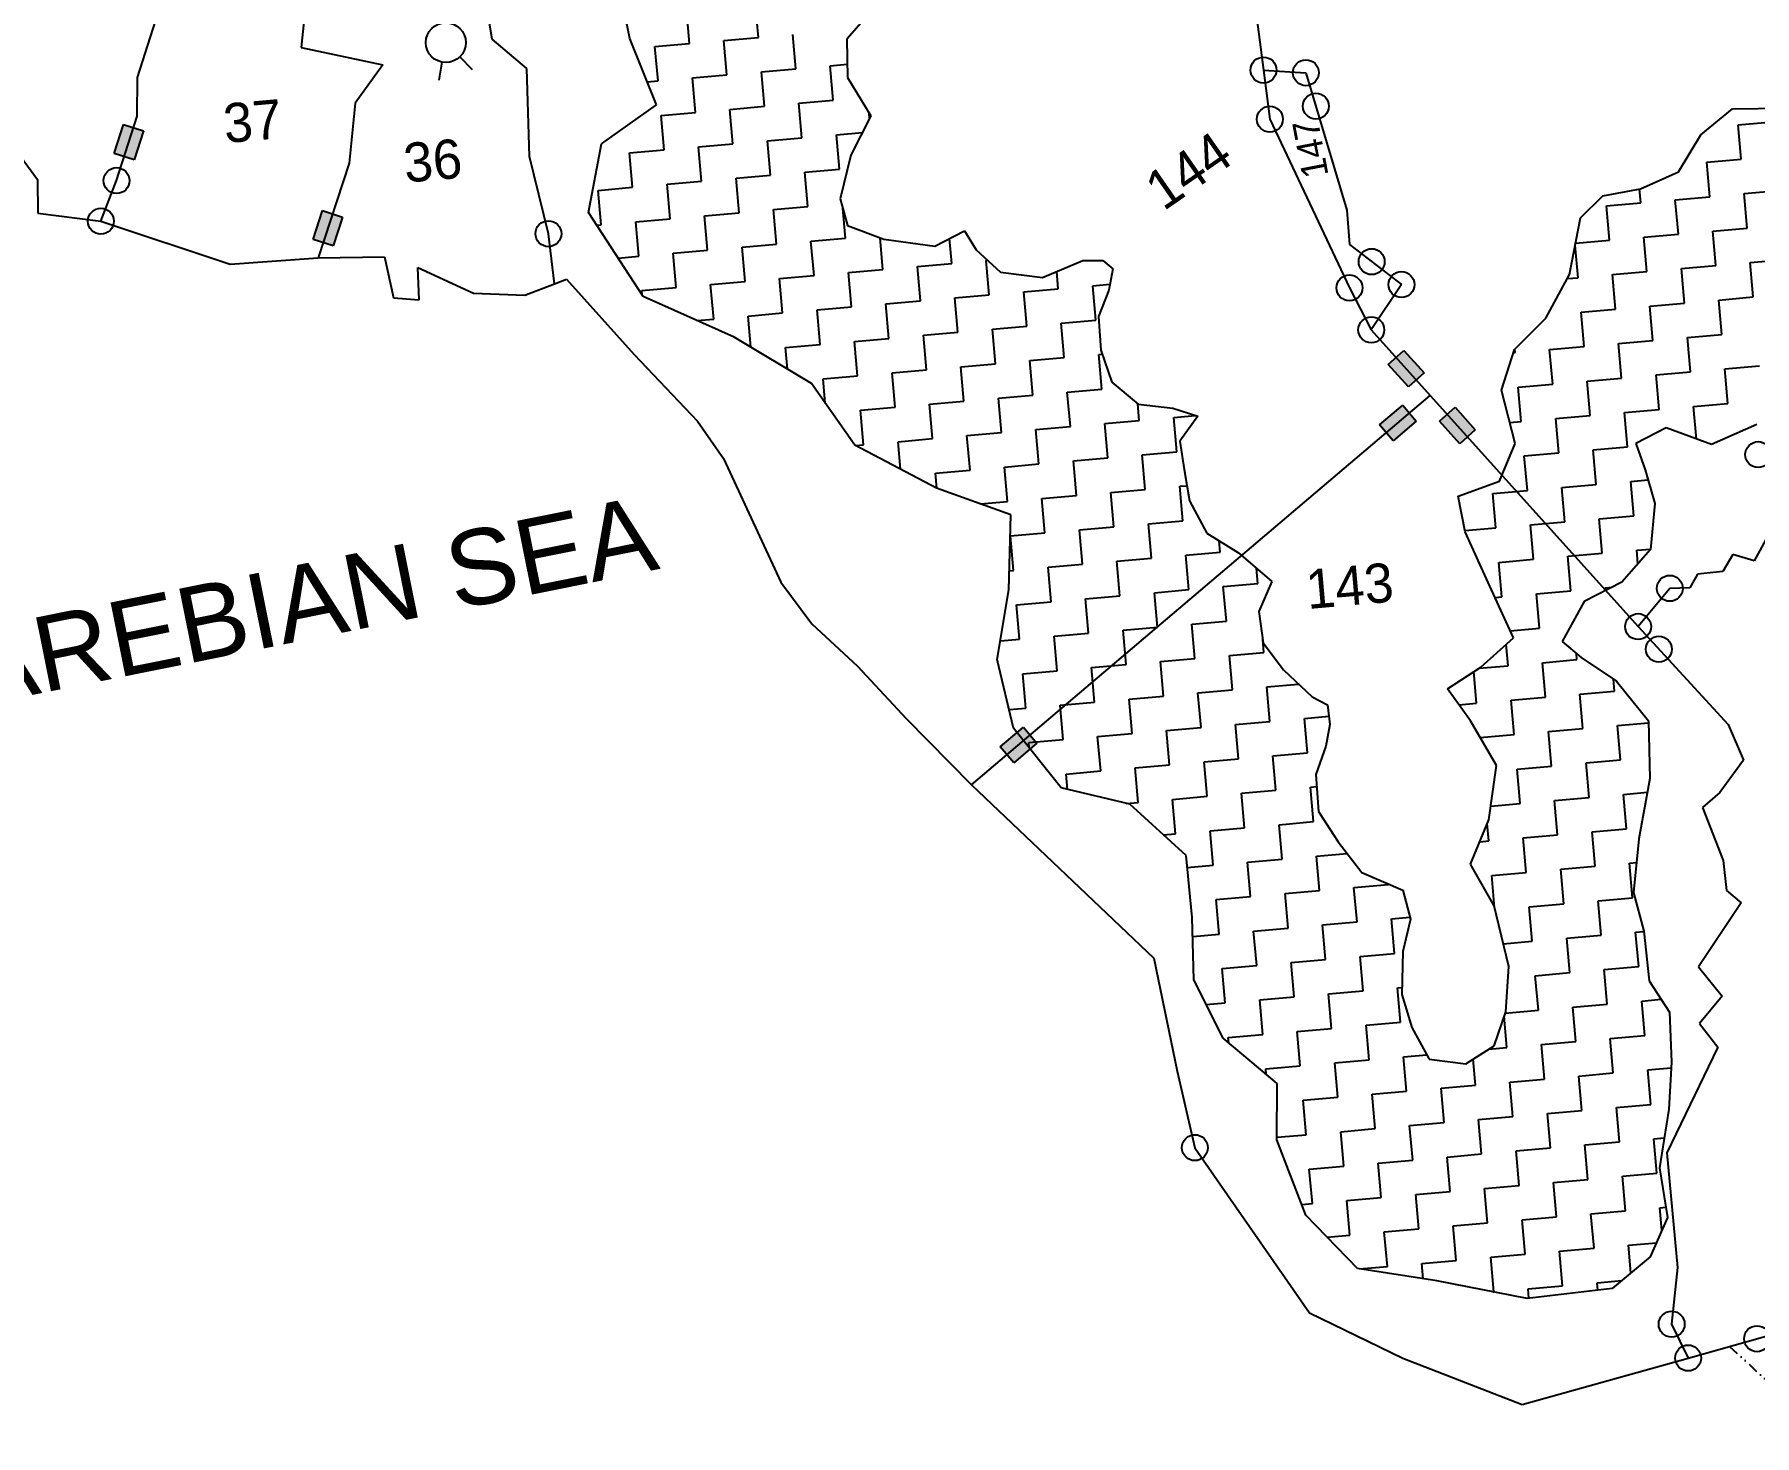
# Model space of a CAD drawing. Header units: metres. Extents: x 308560 to 311884, y 1910163 to 1912950.
# Drawn here: x 309892 to 310720, y 1910233 to 1910908 of the extents above; entities that cross this region are included whole.
import ezdxf

# ---------------------------------------------------------------- set-up
doc = ezdxf.new("R2010")
doc.units = ezdxf.units.M
doc.header["$MEASUREMENT"] = 0
doc.linetypes.add('DIVIDE', pattern=[1.25, 0.5, -0.25, 0, -0.25, 0, -0.25])
for name, color, linetype in [('POLY_HATCH', 12, 'Continuous'), ('POLY_PARCEL', 6, 'Continuous'), ('TEXT_MAPOUT', 7, 'Continuous'), ('TEXT_PARCEL', 7, 'Continuous'), ('V_BOUND_LINE', 7, 'Continuous'), ('V_DIVIDE_LINE', 7, 'DIVIDE')]:
    doc.layers.add(name, color=color, linetype=linetype)
doc.styles.get("Standard").update_dxf_attribs({"font": 'arial.ttf'})
doc.styles.add('TEXT_MAP', font='')
doc.styles.get('TEXT_MAP').set_extended_font_data('Kruti Dev 050')

msp = doc.modelspace()

# ---------------------------------------------------------------- hatches: boundary and pattern name
for points in [[(309930.86, 1910850.45), (309940.47, 1910847.38), (309944.91, 1910861.28), (309935.29, 1910864.35)], [(310026.56, 1910809.06), (310036.15, 1910805.92), (310040.69, 1910819.78), (310031.11, 1910822.93)], [(310553.6, 1910738.03), (310561.11, 1910744.78), (310551.36, 1910755.63), (310543.85, 1910748.89)], [(310557.35, 1910721.59), (310550.82, 1910729.28), (310539.69, 1910719.83), (310546.23, 1910712.14)], [(310578.22, 1910710.64), (310585.73, 1910717.38), (310575.98, 1910728.23), (310568.47, 1910721.49)], [(310374.83, 1910566.6), (310368.3, 1910574.3), (310357.18, 1910564.85), (310363.71, 1910557.16)]]:
    msp.add_hatch(color=256).paths.add_polyline_path(points)

# ---------------------------------------------------------------- linework, layer by layer
for p, q in [((310087.15, 1910885.65), (310088.71, 1910894.3)), ((310103.31, 1910890.66), (310097.15, 1910896.91)), ((309930.86, 1910850.45), (309935.29, 1910864.35)), ((309935.29, 1910864.35), (309944.91, 1910861.28)), ((309944.91, 1910861.28), (309940.47, 1910847.38)), ((309940.47, 1910847.38), (309930.86, 1910850.45)), ((310026.56, 1910809.06), (310031.11, 1910822.93)), ((310031.11, 1910822.93), (310040.69, 1910819.78)), ((310040.69, 1910819.78), (310036.15, 1910805.92)), ((310036.15, 1910805.92), (310026.56, 1910809.06)), ((310543.85, 1910748.89), (310551.36, 1910755.63)), ((310553.6, 1910738.03), (310543.85, 1910748.89)), ((310551.36, 1910755.63), (310561.11, 1910744.78)), ((310561.11, 1910744.78), (310553.6, 1910738.03)), ((310539.69, 1910719.83), (310550.82, 1910729.28)), ((310550.82, 1910729.28), (310557.35, 1910721.59)), ((310568.47, 1910721.49), (310575.98, 1910728.23)), ((310575.98, 1910728.23), (310585.73, 1910717.38)), ((310546.23, 1910712.14), (310539.69, 1910719.83)), ((310557.35, 1910721.59), (310546.23, 1910712.14)), ((310578.22, 1910710.64), (310568.47, 1910721.49)), ((310585.73, 1910717.38), (310578.22, 1910710.64)), ((310357.18, 1910564.85), (310368.3, 1910574.3)), ((310374.83, 1910566.6), (310363.71, 1910557.16)), ((310368.3, 1910574.3), (310374.83, 1910566.6)), ((310363.71, 1910557.16), (310357.18, 1910564.85))]:
    msp.add_line(p, q)
for centre, radius in [((310090.4, 1910903.75), 9.6), ((310483.83, 1910890.53), 6.24), ((310504.22, 1910889.26), 6.24), ((310486.93, 1910866.88), 6.24), ((310509.03, 1910873.19), 6.24), ((309931.97, 1910837.33), 6.24), ((309924.46, 1910817.79), 6.24), ((310139.76, 1910811.78), 6.24), ((310535.87, 1910798.34), 6.24), ((310525.19, 1910785.73), 6.24), ((310550.21, 1910787.29), 6.24), ((310535.69, 1910765.52), 6.24), ((310721.88, 1910705.47), 6.24), ((310679.32, 1910641.12), 6.24), ((310664.04, 1910622.7), 6.24), ((310674.05, 1910611.81), 6.24), ((310450.81, 1910371.95), 6.24), ((310680.2, 1910286.99), 6.24), ((310721.29, 1910280.02), 6.24), ((310688.14, 1910270.72), 6.24)]:
    msp.add_circle(centre, radius)
at = {"layer": 'POLY_HATCH'}
for p, q in [((310178.9, 1910905.68), (310172.96, 1910935.22)), ((310295.86, 1910919.74), (310283.32, 1910905.38)), ((310191.75, 1910873.78), (310178.9, 1910905.68)), ((310283.32, 1910905.38), (310283.64, 1910886.94)), ((310283.64, 1910886.94), (310294.91, 1910868.43)), ((310165.34, 1910854.97), (310191.75, 1910873.78)), ((310294.91, 1910868.43), (310285.36, 1910849.64)), ((310694.24, 1910859.37), (310709.55, 1910871.9)), ((310709.55, 1910871.9), (310734.26, 1910872.25)), ((310683.57, 1910841.52), (310694.24, 1910859.37)), ((310159.14, 1910821.92), (310165.34, 1910854.97)), ((310285.36, 1910849.64), (310280.18, 1910828.64)), ((310665.27, 1910833.41), (310683.57, 1910841.52)), ((310647.08, 1910829.99), (310665.27, 1910833.41)), ((310280.18, 1910828.64), (310283.66, 1910815.69)), ((310636.29, 1910819.42), (310647.08, 1910829.99)), ((310185.37, 1910781.56), (310159.14, 1910821.92)), ((310283.66, 1910815.69), (310301.17, 1910809.17)), ((310631.13, 1910792.18), (310636.29, 1910819.42)), ((310301.17, 1910809.17), (310325.68, 1910805.86)), ((310325.68, 1910805.86), (310339.89, 1910813.1)), ((310339.89, 1910813.1), (310345.64, 1910803.98)), ((310345.64, 1910803.98), (310357.26, 1910793.3)), ((310377.55, 1910790.66), (310396.89, 1910798.87)), ((310396.89, 1910798.87), (310406.52, 1910798.94)), ((310406.52, 1910798.94), (310411.3, 1910794.93)), ((310357.26, 1910793.3), (310377.55, 1910790.66)), ((310411.3, 1910794.93), (310409.34, 1910784.62)), ((310619.7, 1910771.15), (310631.13, 1910792.18)), ((310229.09, 1910762.02), (310185.37, 1910781.56)), ((310409.34, 1910784.62), (310404.47, 1910771.97)), ((310404.47, 1910771.97), (310405.64, 1910755.69)), ((310604.62, 1910756.04), (310619.7, 1910771.15)), ((310266.37, 1910739.7), (310229.09, 1910762.02)), ((310405.64, 1910755.69), (310410.9, 1910740.29)), ((310598.26, 1910736.49), (310604.62, 1910756.04)), ((310410.9, 1910740.29), (310423.55, 1910729.7)), ((310287.2, 1910709.99), (310266.37, 1910739.7)), ((310604.95, 1910710.82), (310598.26, 1910736.49)), ((310423.55, 1910729.7), (310440.13, 1910727.78)), ((310440.13, 1910727.78), (310452.2, 1910723.9)), ((310452.2, 1910723.9), (310443.61, 1910711.96)), ((310677.51, 1910718.36), (310662.94, 1910710.77)), ((310699.41, 1910710.27), (310677.51, 1910718.36)), ((310721.23, 1910719.98), (310699.41, 1910710.27)), ((310326.56, 1910689.33), (310287.2, 1910709.99)), ((310443.61, 1910711.96), (310445.59, 1910698.35)), ((310597.42, 1910692.73), (310604.95, 1910710.82)), ((310662.94, 1910710.77), (310667.39, 1910698.17)), ((310445.59, 1910698.35), (310448.22, 1910683.24)), ((310577.48, 1910685.52), (310597.42, 1910692.73)), ((310667.39, 1910698.17), (310672.17, 1910681.89)), ((310362.26, 1910676.51), (310326.56, 1910689.33)), ((310448.22, 1910683.24), (310456.63, 1910667.6)), ((310580.81, 1910668.38), (310577.48, 1910685.52)), ((310361.34, 1910640.43), (310362.26, 1910676.51)), ((310672.17, 1910681.89), (310670.03, 1910659.81)), ((310456.63, 1910667.6), (310471.78, 1910658.27)), ((310592.76, 1910642.13), (310580.81, 1910668.38)), ((310471.78, 1910658.27), (310487.85, 1910644.34)), ((310670.03, 1910659.81), (310656.17, 1910644.12)), ((310487.85, 1910644.34), (310481.56, 1910630)), ((310604.06, 1910617.38), (310592.76, 1910642.13)), ((310656.17, 1910644.12), (310638.04, 1910634.73)), ((310355.75, 1910606.91), (310361.34, 1910640.43)), ((310638.04, 1910634.73), (310627.45, 1910615.61)), ((310481.56, 1910630), (310483.68, 1910614.85)), ((310588.37, 1910603.26), (310604.06, 1910617.38)), ((310483.68, 1910614.85), (310493.41, 1910601.92)), ((310627.45, 1910615.61), (310636.68, 1910607.89)), ((310636.68, 1910607.89), (310653.68, 1910596.4)), ((310363.49, 1910573.82), (310355.75, 1910606.91)), ((310493.41, 1910601.92), (310507.32, 1910588.84)), ((310572.36, 1910592.74), (310588.37, 1910603.26)), ((310583.36, 1910577.33), (310572.36, 1910592.74)), ((310653.68, 1910596.4), (310669.11, 1910577.34)), ((310507.32, 1910588.84), (310514.69, 1910585.07)), ((310514.69, 1910585.07), (310515.79, 1910575.54)), ((310515.79, 1910575.54), (310513.83, 1910565.23)), ((310595.93, 1910555.81), (310583.36, 1910577.33)), ((310669.11, 1910577.34), (310669.69, 1910549.56)), ((310386.47, 1910545.04), (310363.49, 1910573.82)), ((310513.83, 1910565.23), (310509.04, 1910551.54)), ((310509.04, 1910551.54), (310510.35, 1910533.72)), ((310592.23, 1910529.74), (310595.93, 1910555.81)), ((310419.5, 1910537.19), (310386.47, 1910545.04)), ((310669.69, 1910549.56), (310664.44, 1910520.52)), ((310446.58, 1910512.48), (310419.5, 1910537.19)), ((310510.35, 1910533.72), (310519.71, 1910519.2)), ((310583.43, 1910508.42), (310592.23, 1910529.74)), ((310519.71, 1910519.2), (310531.17, 1910504.34)), ((310664.44, 1910520.52), (310661.88, 1910494.69)), ((310449.57, 1910482.68), (310446.58, 1910512.48)), ((310594.83, 1910488.36), (310583.43, 1910508.42)), ((310531.17, 1910504.34), (310550.93, 1910495.94)), ((310550.93, 1910495.94), (310554.5, 1910481.95)), ((310661.88, 1910494.69), (310666.86, 1910476.2)), ((310601.84, 1910459.07), (310594.83, 1910488.36)), ((310450.35, 1910452.69), (310449.57, 1910482.68)), ((310554.5, 1910481.95), (310550.93, 1910466.29)), ((310666.86, 1910476.2), (310669.33, 1910452.3)), ((310550.93, 1910466.29), (310550.4, 1910445.7)), ((310600.36, 1910437.36), (310601.84, 1910459.07)), ((310464.35, 1910424.61), (310450.35, 1910452.69)), ((310669.33, 1910452.3), (310679.21, 1910437.21)), ((310550.4, 1910445.7), (310555.19, 1910429.74)), ((310594.77, 1910421), (310600.36, 1910437.36)), ((310679.21, 1910437.21), (310680.21, 1910413.17)), ((310555.19, 1910429.74), (310563.55, 1910414.61)), ((310490.43, 1910402.78), (310464.35, 1910424.61)), ((310581.21, 1910412.27), (310594.77, 1910421)), ((310563.55, 1910414.61), (310581.21, 1910412.27)), ((310680.21, 1910413.17), (310678.87, 1910390.42)), ((310490.22, 1910375.67), (310490.43, 1910402.78)), ((310678.87, 1910390.42), (310674.29, 1910362.18)), ((310504.19, 1910339.42), (310490.22, 1910375.67)), ((310674.29, 1910362.18), (310678.24, 1910338.41)), ((310529.12, 1910313.78), (310504.19, 1910339.42)), ((310678.24, 1910338.41), (310669.87, 1910319.49)), ((310669.87, 1910319.49), (310651.52, 1910304.14)), ((310567.19, 1910307.85), (310529.12, 1910313.78)), ((310610.67, 1910299.43), (310567.19, 1910307.85)), ((310651.52, 1910304.14), (310610.67, 1910299.43))]:
    msp.add_line(p, q, dxfattribs=at)
at = {"layer": 'POLY_HATCH', "linetype": 'Continuous', "ltscale": 10}
for p, q in [((310240.78, 1910906.24), (310239.32, 1910922.81)), ((310207.63, 1910903.32), (310206.17, 1910919.89)), ((310224.21, 1910904.78), (310240.78, 1910906.24)), ((310258.82, 1910891.12), (310257.36, 1910907.7)), ((310191.05, 1910901.86), (310207.63, 1910903.32)), ((310192.51, 1910885.28), (310191.05, 1910901.86)), ((310225.67, 1910888.2), (310224.21, 1910904.78)), ((310242.24, 1910889.66), (310258.82, 1910891.12)), ((310243.7, 1910873.08), (310242.24, 1910889.66)), ((310275.39, 1910892.58), (310283.53, 1910893.29)), ((310276.85, 1910876), (310275.39, 1910892.58)), ((310187.3, 1910884.82), (310192.51, 1910885.28)), ((310209.09, 1910886.74), (310225.67, 1910888.2)), ((310210.55, 1910870.17), (310209.09, 1910886.74)), ((310227.13, 1910871.63), (310243.7, 1910873.08)), ((310260.28, 1910874.54), (310276.85, 1910876)), ((310261.74, 1910857.97), (310260.28, 1910874.54)), ((310193.97, 1910868.71), (310210.55, 1910870.17)), ((310195.43, 1910852.13), (310193.97, 1910868.71)), ((310228.58, 1910855.05), (310227.13, 1910871.63)), ((310294.33, 1910867.28), (310294.11, 1910869.74)), ((310712.21, 1910864.21), (310728.78, 1910865.67)), ((310245.16, 1910856.51), (310261.74, 1910857.97)), ((310246.62, 1910839.93), (310245.16, 1910856.51)), ((310278.31, 1910859.43), (310290.9, 1910860.53)), ((310279.77, 1910842.85), (310278.31, 1910859.43)), ((310713.67, 1910847.63), (310712.21, 1910864.21)), ((310178.86, 1910850.67), (310195.43, 1910852.13)), ((310180.31, 1910834.1), (310178.86, 1910850.67)), ((310212.01, 1910853.59), (310228.58, 1910855.05)), ((310213.47, 1910837.01), (310212.01, 1910853.59)), ((310230.04, 1910838.47), (310246.62, 1910839.93)), ((310263.2, 1910841.39), (310279.77, 1910842.85)), ((310264.65, 1910824.81), (310263.2, 1910841.39)), ((310697.09, 1910846.17), (310713.67, 1910847.63)), ((310698.55, 1910829.6), (310697.09, 1910846.17)), ((310163.74, 1910832.64), (310180.31, 1910834.1)), ((310165.2, 1910816.06), (310163.74, 1910832.64)), ((310196.89, 1910835.55), (310213.47, 1910837.01)), ((310198.35, 1910818.98), (310196.89, 1910835.55)), ((310231.5, 1910821.9), (310230.04, 1910838.47)), ((310665.4, 1910826.68), (310664.81, 1910833.33)), ((310715.13, 1910831.05), (310731.7, 1910832.51)), ((310248.08, 1910823.36), (310264.65, 1910824.81)), ((310249.54, 1910806.78), (310248.08, 1910823.36)), ((310282.69, 1910809.7), (310281.43, 1910823.97)), ((310648.82, 1910825.22), (310665.4, 1910826.68)), ((310650.28, 1910808.64), (310648.82, 1910825.22)), ((310681.97, 1910828.14), (310698.55, 1910829.6)), ((310683.43, 1910811.56), (310681.97, 1910828.14)), ((310716.59, 1910814.48), (310715.13, 1910831.05)), ((310163.07, 1910815.87), (310165.2, 1910816.06)), ((310181.77, 1910817.52), (310198.35, 1910818.98)), ((310183.23, 1910800.94), (310181.77, 1910817.52)), ((310214.93, 1910820.44), (310231.5, 1910821.9)), ((310216.38, 1910803.86), (310214.93, 1910820.44)), ((310232.96, 1910805.32), (310249.54, 1910806.78)), ((310266.11, 1910808.24), (310282.69, 1910809.7)), ((310267.57, 1910791.66), (310266.11, 1910808.24)), ((310300.72, 1910794.58), (310299.38, 1910809.83)), ((310333.88, 1910797.5), (310332.82, 1910809.5)), ((310633.97, 1910807.21), (310650.28, 1910808.64)), ((310666.86, 1910810.1), (310683.43, 1910811.56)), ((310668.32, 1910793.53), (310666.86, 1910810.1)), ((310700.01, 1910813.02), (310716.59, 1910814.48)), ((310701.47, 1910796.44), (310700.01, 1910813.02)), ((310173.34, 1910800.07), (310183.23, 1910800.94)), ((310199.81, 1910802.4), (310216.38, 1910803.86)), ((310201.27, 1910785.83), (310199.81, 1910802.4)), ((310234.42, 1910788.74), (310232.96, 1910805.32)), ((310350.45, 1910798.96), (310351.05, 1910799.01)), ((310351.91, 1910782.38), (310350.45, 1910798.96)), ((310635.16, 1910790.61), (310633.79, 1910806.23)), ((310718.04, 1910797.9), (310734.62, 1910799.36)), ((310251, 1910790.2), (310267.57, 1910791.66)), ((310252.45, 1910773.63), (310251, 1910790.2)), ((310284.15, 1910793.12), (310300.72, 1910794.58)), ((310285.61, 1910776.55), (310284.15, 1910793.12)), ((310317.3, 1910796.04), (310333.88, 1910797.5)), ((310318.76, 1910779.46), (310317.3, 1910796.04)), ((310385.06, 1910785.3), (310384.34, 1910793.54)), ((310630.03, 1910790.16), (310635.16, 1910790.61)), ((310651.74, 1910792.07), (310668.32, 1910793.53)), ((310653.2, 1910775.49), (310651.74, 1910792.07)), ((310684.89, 1910794.98), (310701.47, 1910796.44)), ((310686.35, 1910778.41), (310684.89, 1910794.98)), ((310719.5, 1910781.33), (310718.04, 1910797.9)), ((310184.69, 1910784.37), (310201.27, 1910785.83)), ((310184.87, 1910782.32), (310184.69, 1910784.37)), ((310217.84, 1910787.29), (310234.42, 1910788.74)), ((310219.3, 1910770.71), (310217.84, 1910787.29)), ((310335.34, 1910780.92), (310351.91, 1910782.38)), ((310368.49, 1910783.84), (310385.06, 1910785.3)), ((310369.95, 1910767.26), (310368.49, 1910783.84)), ((310401.64, 1910786.76), (310409.89, 1910787.48)), ((310403.1, 1910770.18), (310401.64, 1910786.76)), ((310235.88, 1910772.17), (310252.45, 1910773.63)), ((310269.03, 1910775.09), (310285.61, 1910776.55)), ((310270.49, 1910758.51), (310269.03, 1910775.09)), ((310302.18, 1910778), (310318.76, 1910779.46)), ((310303.64, 1910761.43), (310302.18, 1910778)), ((310336.79, 1910764.35), (310335.34, 1910780.92)), ((310636.62, 1910774.03), (310653.2, 1910775.49)), ((310638.08, 1910757.46), (310636.62, 1910774.03)), ((310669.78, 1910776.95), (310686.35, 1910778.41)), ((310671.23, 1910760.37), (310669.78, 1910776.95)), ((310702.93, 1910779.87), (310719.5, 1910781.33)), ((310704.39, 1910763.29), (310702.93, 1910779.87)), ((310211.24, 1910770), (310219.3, 1910770.71)), ((310237.2, 1910757.17), (310235.88, 1910772.17)), ((310353.37, 1910765.81), (310369.95, 1910767.26)), ((310354.83, 1910749.23), (310353.37, 1910765.81)), ((310386.52, 1910768.72), (310403.1, 1910770.18)), ((310387.98, 1910752.15), (310386.52, 1910768.72)), ((310253.91, 1910757.05), (310270.49, 1910758.51)), ((310254.83, 1910746.61), (310253.91, 1910757.05)), ((310287.07, 1910759.97), (310303.64, 1910761.43)), ((310288.53, 1910743.39), (310287.07, 1910759.97)), ((310320.22, 1910762.89), (310336.79, 1910764.35)), ((310321.68, 1910746.31), (310320.22, 1910762.89)), ((310621.51, 1910756), (310638.08, 1910757.46)), ((310654.66, 1910758.91), (310671.23, 1910760.37)), ((310656.12, 1910742.34), (310654.66, 1910758.91)), ((310687.81, 1910761.83), (310704.39, 1910763.29)), ((310689.27, 1910745.26), (310687.81, 1910761.83)), ((310338.25, 1910747.77), (310354.83, 1910749.23)), ((310371.41, 1910750.69), (310387.98, 1910752.15)), ((310372.86, 1910734.11), (310371.41, 1910750.69)), ((310404.56, 1910753.61), (310406.3, 1910753.76)), ((310406.02, 1910737.03), (310404.56, 1910753.61)), ((310604.1, 1910754.46), (310604.93, 1910754.54)), ((310604.93, 1910754.54), (310604.78, 1910756.21)), ((310622.96, 1910739.42), (310621.51, 1910756)), ((310271.95, 1910741.93), (310288.53, 1910743.39)), ((310272.98, 1910730.27), (310271.95, 1910741.93)), ((310305.1, 1910744.85), (310321.68, 1910746.31)), ((310306.56, 1910728.28), (310305.1, 1910744.85)), ((310339.71, 1910731.19), (310338.25, 1910747.77)), ((310639.54, 1910740.88), (310656.12, 1910742.34)), ((310641, 1910724.3), (310639.54, 1910740.88)), ((310672.69, 1910743.8), (310689.27, 1910745.26)), ((310674.15, 1910727.22), (310672.69, 1910743.8)), ((310705.85, 1910746.71), (310722.42, 1910748.17)), ((310707.3, 1910730.14), (310705.85, 1910746.71)), ((310356.29, 1910732.65), (310372.86, 1910734.11)), ((310357.75, 1910716.08), (310356.29, 1910732.65)), ((310389.44, 1910735.57), (310406.02, 1910737.03)), ((310390.9, 1910718.99), (310389.44, 1910735.57)), ((310606.39, 1910737.96), (310622.96, 1910739.42)), ((310607.85, 1910721.39), (310606.39, 1910737.96)), ((310289.98, 1910726.82), (310306.56, 1910728.28)), ((310291.44, 1910710.24), (310289.98, 1910726.82)), ((310323.14, 1910729.73), (310339.71, 1910731.19)), ((310324.6, 1910713.16), (310323.14, 1910729.73)), ((310424.05, 1910721.91), (310423.35, 1910729.87)), ((310440.63, 1910723.37), (310451, 1910724.28)), ((310624.42, 1910722.84), (310641, 1910724.3)), ((310657.58, 1910725.76), (310674.15, 1910727.22)), ((310659.03, 1910709.19), (310657.58, 1910725.76)), ((310690.73, 1910728.68), (310707.3, 1910730.14)), ((310692.11, 1910712.97), (310690.73, 1910728.68)), ((310341.17, 1910714.62), (310357.75, 1910716.08)), ((310374.32, 1910717.54), (310390.9, 1910718.99)), ((310375.78, 1910700.96), (310374.32, 1910717.54)), ((310407.48, 1910720.45), (310424.05, 1910721.91)), ((310408.93, 1910703.88), (310407.48, 1910720.45)), ((310442.09, 1910706.8), (310440.63, 1910723.37)), ((310602.32, 1910720.9), (310607.85, 1910721.39)), ((310625.88, 1910706.27), (310624.42, 1910722.84)), ((310287.39, 1910709.88), (310291.44, 1910710.24)), ((310308.02, 1910711.7), (310324.6, 1910713.16)), ((310309.19, 1910698.45), (310308.02, 1910711.7)), ((310342.63, 1910698.04), (310341.17, 1910714.62)), ((310642.46, 1910707.73), (310659.03, 1910709.19)), ((310643.92, 1910691.15), (310642.46, 1910707.73)), ((310359.21, 1910699.5), (310375.78, 1910700.96)), ((310360.67, 1910682.92), (310359.21, 1910699.5)), ((310392.36, 1910702.42), (310408.93, 1910703.88)), ((310393.82, 1910685.84), (310392.36, 1910702.42)), ((310425.51, 1910705.34), (310442.09, 1910706.8)), ((310426.97, 1910688.76), (310425.51, 1910705.34)), ((310609.31, 1910704.81), (310625.88, 1910706.27)), ((310610.77, 1910688.23), (310609.31, 1910704.81)), ((310326.05, 1910696.58), (310342.63, 1910698.04)), ((310326.7, 1910689.28), (310326.05, 1910696.58)), ((310443.55, 1910690.22), (310446.95, 1910690.52)), ((310627.34, 1910689.69), (310643.92, 1910691.15)), ((310660.49, 1910692.61), (310668.81, 1910693.34)), ((310661.95, 1910676.03), (310660.49, 1910692.61)), ((310347.6, 1910681.77), (310360.67, 1910682.92)), ((310377.24, 1910684.38), (310393.82, 1910685.84)), ((310378.7, 1910667.81), (310377.24, 1910684.38)), ((310410.39, 1910687.3), (310426.97, 1910688.76)), ((310411.85, 1910670.73), (310410.39, 1910687.3)), ((310445, 1910673.64), (310443.55, 1910690.22)), ((310577.52, 1910685.31), (310577.61, 1910685.32)), ((310577.61, 1910685.32), (310577.59, 1910685.56)), ((310594.19, 1910686.77), (310610.77, 1910688.23)), ((310595.65, 1910670.2), (310594.19, 1910686.77)), ((310628.8, 1910673.12), (310627.34, 1910689.69)), ((310645.38, 1910674.57), (310661.95, 1910676.03)), ((310646.84, 1910658), (310645.38, 1910674.57)), ((310362.12, 1910666.35), (310378.7, 1910667.81)), ((310363.58, 1910649.77), (310362.12, 1910666.35)), ((310395.28, 1910669.27), (310411.85, 1910670.73)), ((310396.74, 1910652.69), (310395.28, 1910669.27)), ((310428.43, 1910672.18), (310445, 1910673.64)), ((310429.89, 1910655.61), (310428.43, 1910672.18)), ((310580.71, 1910668.88), (310595.65, 1910670.2)), ((310612.22, 1910671.66), (310628.8, 1910673.12)), ((310613.68, 1910655.08), (310612.22, 1910671.66)), ((310446.46, 1910657.07), (310463.04, 1910658.53)), ((310463.04, 1910658.53), (310462.56, 1910663.94)), ((310630.26, 1910656.54), (310646.84, 1910658)), ((310663.41, 1910659.46), (310670.05, 1910660.04)), ((310663.98, 1910652.97), (310663.41, 1910659.46)), ((310361.58, 1910649.6), (310363.58, 1910649.77)), ((310380.16, 1910651.23), (310396.74, 1910652.69)), ((310381.62, 1910634.66), (310380.16, 1910651.23)), ((310413.31, 1910654.15), (310429.89, 1910655.61)), ((310414.77, 1910637.57), (310413.31, 1910654.15)), ((310447.92, 1910640.49), (310446.46, 1910657.07)), ((310481.07, 1910643.41), (310480.43, 1910650.77)), ((310597.11, 1910653.62), (310613.68, 1910655.08)), ((310598.57, 1910637.05), (310597.11, 1910653.62)), ((310631.72, 1910639.96), (310630.26, 1910656.54)), ((310464.5, 1910641.95), (310481.07, 1910643.41)), ((310465.96, 1910625.37), (310464.5, 1910641.95)), ((310648.29, 1910641.42), (310651.51, 1910641.71)), ((310648.41, 1910640.1), (310648.29, 1910641.42)), ((310365.04, 1910633.2), (310381.62, 1910634.66)), ((310366.5, 1910616.62), (310365.04, 1910633.2)), ((310398.19, 1910636.11), (310414.77, 1910637.57)), ((310399.65, 1910619.54), (310398.19, 1910636.11)), ((310431.35, 1910639.03), (310447.92, 1910640.49)), ((310432.81, 1910622.46), (310431.35, 1910639.03)), ((310595.22, 1910636.75), (310598.57, 1910637.05)), ((310615.14, 1910638.5), (310631.72, 1910639.96)), ((310616.6, 1910621.93), (310615.14, 1910638.5)), ((310449.38, 1910623.92), (310465.96, 1910625.37)), ((310357.23, 1910615.8), (310366.5, 1910616.62)), ((310383.08, 1910618.08), (310399.65, 1910619.54)), ((310384.54, 1910601.5), (310383.08, 1910618.08)), ((310416.23, 1910621), (310432.81, 1910622.46)), ((310417.69, 1910604.42), (310416.23, 1910621)), ((310450.84, 1910607.34), (310449.38, 1910623.92)), ((310483.99, 1910610.26), (310483.44, 1910616.53)), ((310602.54, 1910620.69), (310616.6, 1910621.93)), ((310467.42, 1910608.8), (310483.99, 1910610.26)), ((310468.88, 1910592.22), (310467.42, 1910608.8)), ((310601.48, 1910603.89), (310600.57, 1910614.24)), ((310634.64, 1910606.81), (310634.37, 1910609.82)), ((310367.96, 1910600.04), (310384.54, 1910601.5)), ((310369.42, 1910583.47), (310367.96, 1910600.04)), ((310401.11, 1910602.96), (310417.69, 1910604.42)), ((310402.57, 1910586.39), (310401.11, 1910602.96)), ((310434.26, 1910605.88), (310450.84, 1910607.34)), ((310435.72, 1910589.3), (310434.26, 1910605.88)), ((310586.37, 1910585.86), (310585.03, 1910601.06)), ((310587.46, 1910602.66), (310601.48, 1910603.89)), ((310618.06, 1910605.35), (310634.64, 1910606.81)), ((310619.52, 1910588.78), (310618.06, 1910605.35)), ((310452.3, 1910590.76), (310468.88, 1910592.22)), ((310485.45, 1910593.68), (310500.74, 1910595.03)), ((310486.91, 1910577.1), (310485.45, 1910593.68)), ((310636.1, 1910590.24), (310652.67, 1910591.69)), ((310652.67, 1910591.69), (310652.17, 1910597.42)), ((310361.4, 1910582.76), (310369.42, 1910583.47)), ((310386, 1910584.93), (310402.57, 1910586.39)), ((310387.45, 1910568.35), (310386, 1910584.93)), ((310419.15, 1910587.84), (310435.72, 1910589.3)), ((310420.61, 1910571.27), (310419.15, 1910587.84)), ((310453.76, 1910574.19), (310452.3, 1910590.76)), ((310577.81, 1910585.11), (310586.37, 1910585.86)), ((310602.94, 1910587.32), (310619.52, 1910588.78)), ((310604.4, 1910570.74), (310602.94, 1910587.32)), ((310637.55, 1910573.66), (310636.1, 1910590.24)), ((310470.33, 1910575.65), (310486.91, 1910577.1)), ((310471.79, 1910559.07), (310470.33, 1910575.65)), ((310503.49, 1910578.56), (310515.32, 1910579.61)), ((310504.95, 1910561.99), (310503.49, 1910578.56)), ((310654.13, 1910575.12), (310669.13, 1910576.44)), ((310655.59, 1910558.54), (310654.13, 1910575.12)), ((310370.88, 1910566.89), (310387.45, 1910568.35)), ((310371.11, 1910564.28), (310370.88, 1910566.89)), ((310404.03, 1910569.81), (310420.61, 1910571.27)), ((310405.49, 1910553.23), (310404.03, 1910569.81)), ((310437.18, 1910572.73), (310453.76, 1910574.19)), ((310438.64, 1910556.15), (310437.18, 1910572.73)), ((310588.05, 1910569.3), (310604.4, 1910570.74)), ((310620.98, 1910572.2), (310637.55, 1910573.66)), ((310622.44, 1910555.62), (310620.98, 1910572.2)), ((310455.22, 1910557.61), (310471.79, 1910559.07)), ((310488.37, 1910560.53), (310504.95, 1910561.99)), ((310489.83, 1910543.95), (310488.37, 1910560.53)), ((310639.01, 1910557.08), (310655.59, 1910558.54)), ((310388.91, 1910551.77), (310405.49, 1910553.23)), ((310389.57, 1910544.31), (310388.91, 1910551.77)), ((310422.07, 1910554.69), (310438.64, 1910556.15)), ((310423.52, 1910538.12), (310422.07, 1910554.69)), ((310456.68, 1910541.03), (310455.22, 1910557.61)), ((310605.86, 1910554.17), (310622.44, 1910555.62)), ((310607.32, 1910537.59), (310605.86, 1910554.17)), ((310640.47, 1910540.51), (310639.01, 1910557.08)), ((310473.25, 1910542.49), (310489.83, 1910543.95)), ((310474.71, 1910525.92), (310473.25, 1910542.49)), ((310506.4, 1910545.41), (310509.47, 1910545.68)), ((310507.86, 1910528.84), (310506.4, 1910545.41)), ((310657.05, 1910541.97), (310668.5, 1910542.97)), ((310658.51, 1910525.39), (310657.05, 1910541.97)), ((310417.74, 1910537.61), (310423.52, 1910538.12)), ((310440.1, 1910539.58), (310456.68, 1910541.03)), ((310441.56, 1910523), (310440.1, 1910539.58)), ((310593.17, 1910536.34), (310607.32, 1910537.59)), ((310623.9, 1910539.05), (310640.47, 1910540.51)), ((310625.36, 1910522.47), (310623.9, 1910539.05)), ((310458.14, 1910524.46), (310474.71, 1910525.92)), ((310491.29, 1910527.38), (310507.86, 1910528.84)), ((310492.75, 1910510.8), (310491.29, 1910527.38)), ((310592.2, 1910519.55), (310591.47, 1910527.89)), ((310641.93, 1910523.93), (310658.51, 1910525.39)), ((310435.62, 1910522.48), (310441.56, 1910523)), ((310459.59, 1910507.88), (310458.14, 1910524.46)), ((310587.87, 1910519.17), (310592.2, 1910519.55)), ((310608.78, 1910521.01), (310625.36, 1910522.47)), ((310610.24, 1910504.44), (310608.78, 1910521.01)), ((310643.39, 1910507.35), (310641.93, 1910523.93)), ((310476.17, 1910509.34), (310492.75, 1910510.8)), ((310477.63, 1910492.77), (310476.17, 1910509.34)), ((310509.32, 1910512.26), (310524.06, 1910513.56)), ((310510.78, 1910495.68), (310509.32, 1910512.26)), ((310659.97, 1910508.81), (310663.31, 1910509.11)), ((310661.43, 1910492.24), (310659.97, 1910508.81)), ((310447.15, 1910506.79), (310459.59, 1910507.88)), ((310593.66, 1910502.98), (310610.24, 1910504.44)), ((310595.02, 1910487.6), (310593.66, 1910502.98)), ((310626.81, 1910505.9), (310643.39, 1910507.35)), ((310628.27, 1910489.32), (310626.81, 1910505.9)), ((310461.05, 1910491.31), (310477.63, 1910492.77)), ((310494.21, 1910494.22), (310510.78, 1910495.68)), ((310495.66, 1910477.65), (310494.21, 1910494.22)), ((310527.36, 1910497.14), (310543.93, 1910498.6)), ((310528.82, 1910480.57), (310527.36, 1910497.14)), ((310543.93, 1910498.6), (310543.91, 1910498.92)), ((310644.85, 1910490.78), (310661.43, 1910492.24)), ((310462.51, 1910474.73), (310461.05, 1910491.31)), ((310611.7, 1910487.86), (310628.27, 1910489.32)), ((310613.16, 1910471.28), (310611.7, 1910487.86)), ((310646.31, 1910474.2), (310644.85, 1910490.78)), ((310479.09, 1910476.19), (310495.66, 1910477.65)), ((310480.55, 1910459.61), (310479.09, 1910476.19)), ((310512.24, 1910479.11), (310528.82, 1910480.57)), ((310513.7, 1910462.53), (310512.24, 1910479.11)), ((310545.39, 1910482.03), (310554.28, 1910482.81)), ((310546.85, 1910465.45), (310545.39, 1910482.03)), ((310662.88, 1910475.66), (310666.88, 1910476.01)), ((310664.34, 1910459.09), (310662.88, 1910475.66)), ((310449.81, 1910473.61), (310462.51, 1910474.73)), ((310599.21, 1910470.06), (310613.16, 1910471.28)), ((310629.73, 1910472.74), (310646.31, 1910474.2)), ((310631.19, 1910456.17), (310629.73, 1910472.74)), ((310463.97, 1910458.15), (310480.55, 1910459.61)), ((310497.12, 1910461.07), (310513.7, 1910462.53)), ((310498.58, 1910444.5), (310497.12, 1910461.07)), ((310530.28, 1910463.99), (310546.85, 1910465.45)), ((310531.73, 1910447.41), (310530.28, 1910463.99)), ((310647.77, 1910457.63), (310664.34, 1910459.09)), ((310465.43, 1910441.58), (310463.97, 1910458.15)), ((310614.61, 1910454.71), (310631.19, 1910456.17)), ((310616.07, 1910438.13), (310614.61, 1910454.71)), ((310649.23, 1910441.05), (310647.77, 1910457.63)), ((310482.01, 1910443.04), (310498.58, 1910444.5)), ((310483.47, 1910426.46), (310482.01, 1910443.04)), ((310515.16, 1910445.95), (310531.73, 1910447.41)), ((310516.62, 1910429.38), (310515.16, 1910445.95)), ((310548.31, 1910448.87), (310550.49, 1910449.06)), ((310549.77, 1910432.3), (310548.31, 1910448.87)), ((310665.8, 1910442.51), (310675.2, 1910443.34)), ((310667.26, 1910425.93), (310665.8, 1910442.51)), ((310456.29, 1910440.77), (310465.43, 1910441.58)), ((310600.96, 1910420.1), (310599.63, 1910435.2)), ((310600.15, 1910436.73), (310616.07, 1910438.13)), ((310632.65, 1910439.59), (310649.23, 1910441.05)), ((310634.11, 1910423.02), (310632.65, 1910439.59)), ((310466.89, 1910425), (310483.47, 1910426.46)), ((310500.04, 1910427.92), (310516.62, 1910429.38)), ((310501.5, 1910411.34), (310500.04, 1910427.92)), ((310533.19, 1910430.84), (310549.77, 1910432.3)), ((310534.65, 1910414.26), (310533.19, 1910430.84)), ((310650.68, 1910424.47), (310667.26, 1910425.93)), ((310467.13, 1910422.28), (310466.89, 1910425)), ((310592.17, 1910419.32), (310600.96, 1910420.1)), ((310617.53, 1910421.56), (310634.11, 1910423.02)), ((310618.99, 1910404.98), (310617.53, 1910421.56)), ((310652.14, 1910407.9), (310650.68, 1910424.47)), ((310484.92, 1910409.88), (310501.5, 1910411.34)), ((310485.16, 1910407.19), (310484.92, 1910409.88)), ((310518.08, 1910412.8), (310534.65, 1910414.26)), ((310519.54, 1910396.23), (310518.08, 1910412.8)), ((310551.23, 1910415.72), (310562.4, 1910416.7)), ((310552.69, 1910399.14), (310551.23, 1910415.72)), ((310585.84, 1910402.06), (310584.74, 1910414.54)), ((310668.72, 1910409.36), (310680.04, 1910410.35)), ((310670.18, 1910392.78), (310668.72, 1910409.36)), ((310569.26, 1910400.6), (310585.84, 1910402.06)), ((310602.42, 1910403.52), (310618.99, 1910404.98)), ((310603.87, 1910386.95), (310602.42, 1910403.52)), ((310635.57, 1910406.44), (310652.14, 1910407.9)), ((310637.03, 1910389.86), (310635.57, 1910406.44)), ((310502.96, 1910394.77), (310519.54, 1910396.23)), ((310504.42, 1910378.19), (310502.96, 1910394.77)), ((310536.11, 1910397.69), (310552.69, 1910399.14)), ((310537.57, 1910381.11), (310536.11, 1910397.69)), ((310570.72, 1910384.03), (310569.26, 1910400.6)), ((310653.6, 1910391.32), (310670.18, 1910392.78)), ((310587.3, 1910385.49), (310603.87, 1910386.95)), ((310588.76, 1910368.91), (310587.3, 1910385.49)), ((310620.45, 1910388.4), (310637.03, 1910389.86)), ((310621.91, 1910371.83), (310620.45, 1910388.4)), ((310655.06, 1910374.75), (310653.6, 1910391.32)), ((310490.23, 1910376.94), (310504.42, 1910378.19)), ((310520.99, 1910379.65), (310537.57, 1910381.11)), ((310522.45, 1910363.07), (310520.99, 1910379.65)), ((310554.15, 1910382.57), (310570.72, 1910384.03)), ((310555.61, 1910365.99), (310554.15, 1910382.57)), ((310671.64, 1910376.21), (310676.64, 1910376.65)), ((310673.1, 1910359.63), (310671.64, 1910376.21)), ((310572.18, 1910367.45), (310588.76, 1910368.91)), ((310605.33, 1910370.37), (310621.91, 1910371.83)), ((310606.79, 1910353.79), (310605.33, 1910370.37)), ((310638.49, 1910373.29), (310655.06, 1910374.75)), ((310639.94, 1910356.71), (310638.49, 1910373.29)), ((310505.88, 1910361.62), (310522.45, 1910363.07)), ((310507.34, 1910345.04), (310505.88, 1910361.62)), ((310539.03, 1910364.53), (310555.61, 1910365.99)), ((310540.49, 1910347.96), (310539.03, 1910364.53)), ((310573.64, 1910350.88), (310572.18, 1910367.45)), ((310656.52, 1910358.17), (310673.1, 1910359.63)), ((310590.22, 1910352.33), (310606.79, 1910353.79)), ((310591.68, 1910335.76), (310590.22, 1910352.33)), ((310623.37, 1910355.25), (310639.94, 1910356.71)), ((310624.83, 1910338.68), (310623.37, 1910355.25)), ((310657.98, 1910341.59), (310656.52, 1910358.17)), ((310502.2, 1910344.59), (310507.34, 1910345.04)), ((310523.91, 1910346.5), (310540.49, 1910347.96)), ((310525.37, 1910329.92), (310523.91, 1910346.5)), ((310557.06, 1910349.42), (310573.64, 1910350.88)), ((310558.52, 1910332.84), (310557.06, 1910349.42)), ((310674.56, 1910343.05), (310677.43, 1910343.31)), ((310675.51, 1910332.23), (310674.56, 1910343.05)), ((310575.1, 1910334.3), (310591.68, 1910335.76)), ((310608.25, 1910337.22), (310624.83, 1910338.68)), ((310609.71, 1910320.64), (310608.25, 1910337.22)), ((310641.4, 1910340.14), (310657.98, 1910341.59)), ((310642.86, 1910323.56), (310641.4, 1910340.14)), ((310514.36, 1910328.95), (310525.37, 1910329.92)), ((310541.95, 1910331.38), (310558.52, 1910332.84)), ((310543.41, 1910314.81), (310541.95, 1910331.38)), ((310576.56, 1910317.72), (310575.1, 1910334.3)), ((310593.13, 1910319.18), (310609.71, 1910320.64)), ((310594.59, 1910302.61), (310593.13, 1910319.18)), ((310626.29, 1910322.1), (310642.86, 1910323.56)), ((310627.75, 1910305.52), (310626.29, 1910322.1)), ((310659.44, 1910325.02), (310672.84, 1910326.2)), ((310660.61, 1910311.74), (310659.44, 1910325.02)), ((310530.06, 1910313.63), (310543.41, 1910314.81)), ((310559.98, 1910316.26), (310576.56, 1910317.72)), ((310560.63, 1910308.87), (310559.98, 1910316.26)), ((310594.37, 1910302.59), (310594.59, 1910302.61)), ((310611.17, 1910304.06), (310627.75, 1910305.52)), ((310611.57, 1910299.53), (310611.17, 1910304.06)), ((310644.32, 1910306.98), (310656.17, 1910308.03)), ((310644.64, 1910303.35), (310644.32, 1910306.98))]:
    msp.add_line(p, q, dxfattribs=at)
at = {"layer": 'POLY_PARCEL'}
for p, q in [((310473.65, 1910968.25), (310483.83, 1910890.53)), ((310026.16, 1910954.71), (310020.89, 1910901.35)), ((309942.06, 1910887.03), (309957.87, 1910936.33)), ((310112.66, 1910905.38), (310107.5, 1910937.45)), ((310020.89, 1910901.35), (310060.07, 1910893.1)), ((310129.46, 1910891.32), (310112.66, 1910905.38)), ((310060.07, 1910893.1), (310046.87, 1910874.57)), ((310130.62, 1910849), (310129.46, 1910891.32)), ((310483.83, 1910890.53), (310504.22, 1910889.26)), ((310483.83, 1910890.53), (310486.93, 1910866.88)), ((310504.22, 1910889.26), (310524, 1910823.15)), ((309941.87, 1910868.37), (309942.06, 1910887.03)), ((310046.87, 1910874.57), (310043.91, 1910845.79)), ((309931.97, 1910837.33), (309941.87, 1910868.37)), ((310486.93, 1910866.88), (310525.19, 1910785.73)), ((310139.76, 1910811.78), (310130.62, 1910849)), ((310043.91, 1910845.79), (310028.95, 1910800.16)), ((309924.46, 1910817.79), (309931.97, 1910837.33)), ((310524, 1910823.15), (310525.15, 1910806.59)), ((310142.72, 1910787.71), (310139.76, 1910811.78)), ((310525.15, 1910806.59), (310550.21, 1910787.29)), ((310525.19, 1910785.73), (310535.69, 1910765.52)), ((310550.21, 1910787.29), (310535.69, 1910765.52)), ((310535.69, 1910765.52), (310564.08, 1910733.92)), ((310343.38, 1910546.51), (310564.08, 1910733.92)), ((310564.08, 1910733.92), (310664.04, 1910622.7)), ((310728.26, 1910669.59), (310719.95, 1910654.32)), ((310709.66, 1910657.38), (310704.9, 1910649.22)), ((310719.95, 1910654.32), (310709.66, 1910657.38)), ((310704.9, 1910649.22), (310692.71, 1910647.96)), ((310679.32, 1910641.12), (310664.04, 1910622.7)), ((310688.94, 1910641.4), (310679.32, 1910641.12)), ((310692.71, 1910647.96), (310688.94, 1910641.4)), ((310664.04, 1910622.7), (310707.4, 1910575.56)), ((310707.4, 1910575.56), (310714.81, 1910558.5)), ((310714.81, 1910558.5), (310703.43, 1910542.89)), ((310703.43, 1910542.89), (310695.04, 1910535.63)), ((310695.04, 1910535.63), (310705.07, 1910510.1)), ((310705.07, 1910510.1), (310706.65, 1910495.64)), ((310706.65, 1910495.64), (310713.71, 1910489.73)), ((310713.71, 1910489.73), (310693.07, 1910459.02)), ((310693.07, 1910459.02), (310704.59, 1910444.81)), ((310704.59, 1910444.81), (310693.6, 1910431.72)), ((310693.6, 1910431.72), (310702.38, 1910420.38)), ((310702.38, 1910420.38), (310677.92, 1910369.44)), ((310677.92, 1910369.44), (310683.09, 1910314.28)), ((310683.09, 1910314.28), (310680.2, 1910286.99)), ((310680.2, 1910286.99), (310688.14, 1910270.72))]:
    msp.add_line(p, q, dxfattribs=at)
at = {"layer": 'V_BOUND_LINE'}
for p, q in [((309875.81, 1910862.47), (309894.01, 1910837.9)), ((309894.01, 1910837.9), (309894.04, 1910821.74)), ((309894.04, 1910821.74), (309924.46, 1910817.79)), ((309924.46, 1910817.79), (309986.72, 1910797.1)), ((309986.72, 1910797.1), (310028.95, 1910800.16)), ((310028.95, 1910800.16), (310060.88, 1910800.71)), ((310060.88, 1910800.71), (310065.25, 1910780.92)), ((310077.51, 1910780), (310076.92, 1910795.5)), ((310076.92, 1910795.5), (310103.75, 1910783.23)), ((310142.72, 1910787.71), (310148.49, 1910789.94)), ((310148.49, 1910789.94), (310180.98, 1910753.7)), ((310103.75, 1910783.23), (310128.36, 1910782.17)), ((310128.36, 1910782.17), (310142.72, 1910787.71)), ((310065.25, 1910780.92), (310077.51, 1910780)), ((310180.98, 1910753.7), (310211.56, 1910721.6)), ((310211.56, 1910721.6), (310223.94, 1910703.6)), ((310223.94, 1910703.6), (310251.68, 1910644.16)), ((310251.68, 1910644.16), (310266.56, 1910624.07)), ((310266.56, 1910624.07), (310288.55, 1910603.68)), ((310288.55, 1910603.68), (310311.9, 1910578.49)), ((310311.9, 1910578.49), (310343.38, 1910546.51)), ((310343.38, 1910546.51), (310431.06, 1910463.2)), ((310431.06, 1910463.2), (310442.33, 1910408.77)), ((310442.33, 1910408.77), (310450.81, 1910371.95)), ((310450.81, 1910371.95), (310505.92, 1910292.44)), ((310505.92, 1910292.44), (310550.86, 1910270.69)), ((310688.14, 1910270.72), (310739.56, 1910285.14)), ((310550.86, 1910270.69), (310608.33, 1910248.34)), ((310608.33, 1910248.34), (310688.14, 1910270.72))]:
    msp.add_line(p, q, dxfattribs=at)
at = {"layer": 'V_DIVIDE_LINE', "ltscale": 10}
msp.add_line((310708.11, 1910276.32), (310754.44, 1910233.39), dxfattribs=at)

# ---------------------------------------------------------------- texts
at = {"layer": 'TEXT_MAPOUT', "ltscale": 10}
msp.add_text('AREBIAN SEA', height=36.205, rotation=11.36257, dxfattribs=at).set_placement((309863.3, 1910584.15))
at = {"layer": 'TEXT_PARCEL', "style": 'TEXT_MAP'}
for s, height, rotation, p in [('37', 18.868, 5.02997, (309984.28, 1910855.37)), ('147', 12.578, 100.83425, (310515.16, 1910839.98)), ('36', 18.868, 5.02997, (310070.96, 1910836.34)), ('144', 18.868, 34.73448, (310435.74, 1910822.42)), ('143', 18.868, 5.02997, (310505.12, 1910631.14))]:
    msp.add_text(s, height=height, rotation=rotation, dxfattribs=at).set_placement(p)

doc.saveas('drawing.dxf')
